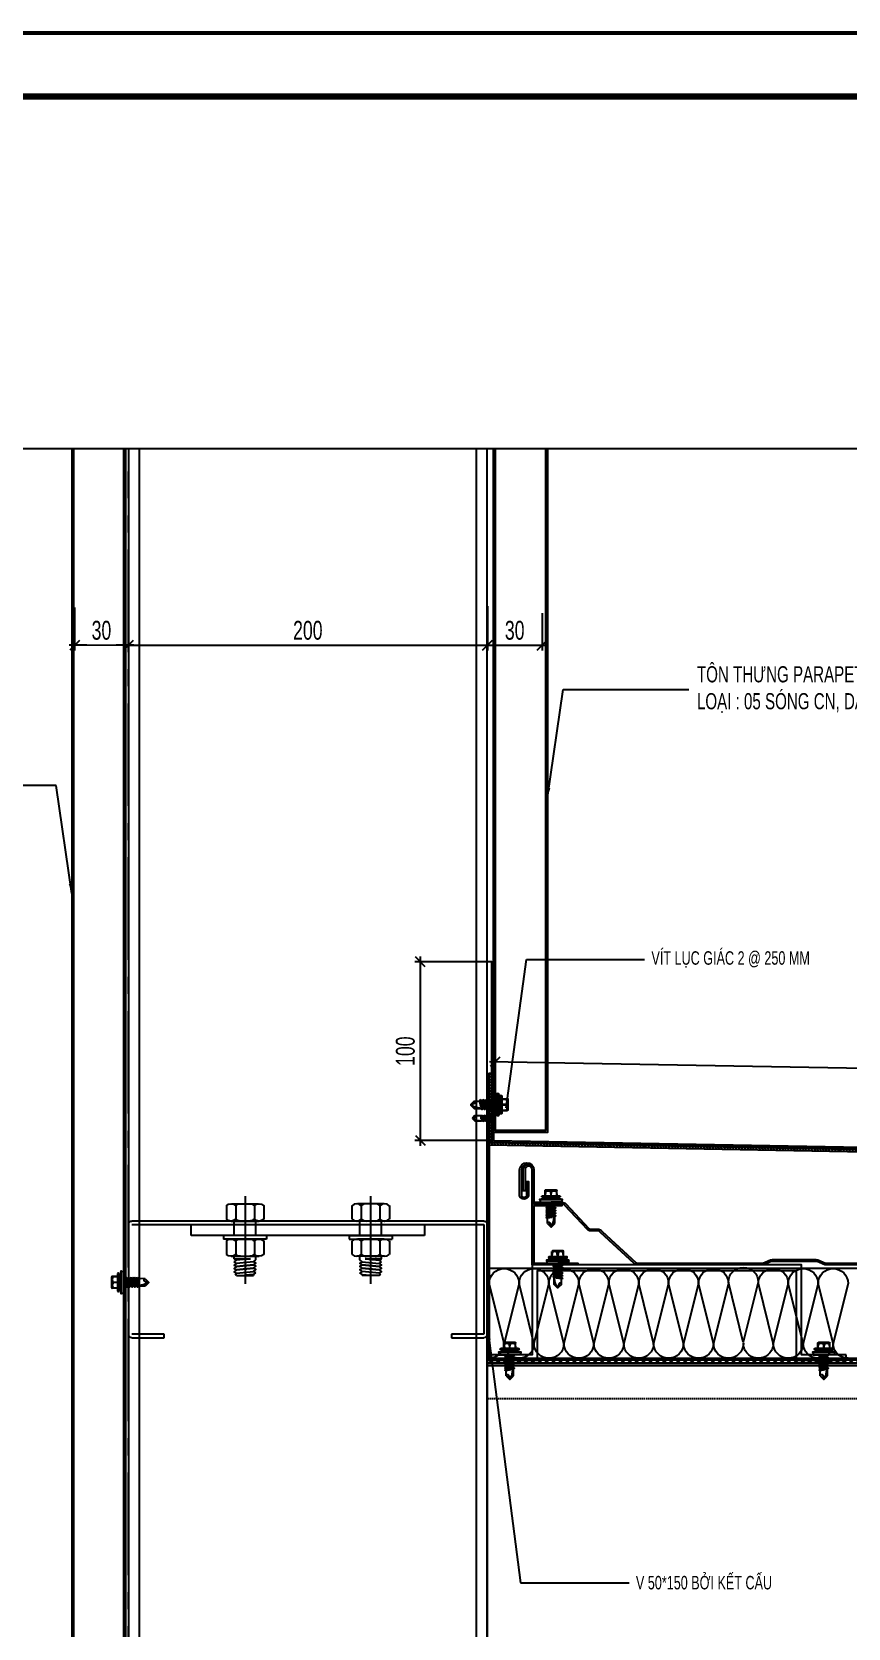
# Model space of a CAD drawing. Header units: inches. Extents: x 340055 to 349452, y -34649 to -30845.
# Drawn here: x 345068 to 345219.5, y -32587.8 to -32291.3 of the extents above; entities that cross this region are included whole.
import ezdxf

# ---------------------------------------------------------------- set-up
doc = ezdxf.new("R2010")
doc.units = ezdxf.units.IN
doc.header["$MEASUREMENT"] = 0
for name, pattern in [('CENTER2', [28.575, 19.05, -3.175, 3.175, -3.175]), ('DASHED2', [9.525, 6.35, -3.175]), ('HIDDEN', [0.375, 0.25, -0.125])]:
    doc.linetypes.add(name, pattern=pattern)
for name, color, linetype in [('251', 251, 'Continuous'), ('3', 3, 'Continuous'), ('5', 5, 'Continuous'), ('8', 8, 'Continuous'), ('flashing', 6, 'Continuous'), ('FLAT BAR', 1, 'Continuous'), ('NET IN', 3, 'Continuous'), ('STRUCTURE', 1, 'Continuous')]:
    doc.layers.add(name, color=color, linetype=linetype)
doc.layers.add('TL-TIILE BLOCK A2$0$TL-TITLE BLOCK 1', color=7, linetype='Continuous', lineweight=50)
doc.styles.add('ST1H', font='vnshxh.shx', dxfattribs={"width": 0.7})
doc.dimstyles.new('3', dxfattribs={"dimtxt": 3.5, "dimasz": 1.8, "dimexe": 1, "dimexo": 0, "dimgap": 1, "dimtad": 1, "dimdec": 0, "dimlfac": 3, "dimzin": 0, "dimdsep": 46, "dimtxsty": 'ST1H', "dimblk": 'OBLIQUE', "dimcen": 1, "dimdle": 1, "dimclrd": 8, "dimclre": 8, "dimclrt": 3, "dimadec": 0, "dimazin": 0, "dimtfac": 1, "dimtdec": 0, "dimtix": 1, "dimtofl": 0, "dimtmove": 1, "dimatfit": 3, "dimfxl": 0, "dimtolj": 1, "dimtzin": 0, "dimlwd": -1, "dimlwe": -1, "dimarcsym": 0})

# ---------------------------------------------------------------- blocks, each defined once
blk = doc.blocks.new('*U71')
at = {"layer": '251'}
h = blk.add_hatch(color=256, dxfattribs=at)
h.paths.add_polyline_path([(-0.0533, -0.0404), (-0.0533, -0.0433, -0.192582), (-0.0476, -0.0289, -0.192582), (-0.0533, -0.0144)])
h.paths.add_polyline_path([(-0.0533, 0.0144, -0.192582), (-0.0476, 0.0289, -0.192582), (-0.0533, 0.0433)])
h = blk.add_hatch(color=256, dxfattribs=at)
h.paths.add_polyline_path([(0.0559, -0.0404), (0.0559, -0.0433, -0.192582), (0.0617, -0.0289, -0.192582), (0.0559, -0.0144)])
h.paths.add_polyline_path([(0.0559, 0.0144, -0.192582), (0.0617, 0.0289, -0.192582), (0.0559, 0.0433)])
at = {"layer": '5', "linetype": 'CENTER2', "ltscale": 0.2}
blk.add_line((-0.0773, 0), (0.1944, 0), dxfattribs=at)
at = {"layer": '8'}
for p, q in [((-0.0476, 0.0578), (-0.0058, 0.0578)), ((0.0444, -0.0664), (0.0444, 0.0664)), ((0.0444, 0.0664), (0.0559, 0.0664)), ((0.0559, -0.0664), (0.0559, 0.0664)), ((0.0617, 0.0578), (0.1034, 0.0578)), ((-0.0533, 0.0404), (-0.0533, -0.0404)), ((-0.0476, 0.0289), (-0.0058, 0.0289)), ((0, 0.0433), (0, -0.0433)), ((0.0444, 0.0333), (0, 0.0333)), ((0.0559, 0.0404), (0.0559, -0.0404)), ((0.0617, 0.0289), (0.1034, 0.0289)), ((0.1092, 0.0433), (0.1092, -0.0433)), ((0.1168, 0.0333), (0.1092, 0.0333)), ((0.1211, 0.0267), (0.1168, 0.0333)), ((0.1168, 0.0333), (0.1168, -0.0167)), ((0.1168, -0.0167), (0.1211, 0.0267)), ((0.1268, 0.0333), (0.1211, 0.0267)), ((0.1311, 0.0267), (0.1268, 0.0333)), ((0.1639, 0.03), (0.1611, 0.0267)), ((0.1691, 0.0267), (0.1639, 0.03)), ((0.1658, -0.0267), (0.1674, 0)), ((0.1691, 0), (0.1674, 0)), ((0.1674, 0), (0.1691, 0)), ((0.1691, 0.0267), (0.1691, -0.0267)), ((-0.0476, -0.0289), (-0.0058, -0.0289)), ((-0.0476, -0.0289), (-0.0058, -0.0289)), ((0.0444, -0.0333), (0, -0.0333)), ((0.0617, -0.0289), (0.1034, -0.0289)), ((0.0617, -0.0289), (0.1034, -0.0289)), ((0.1201, -0.0333), (0.1092, -0.0333)), ((0.1258, -0.0267), (0.1201, -0.0333)), ((0.1601, -0.0333), (0.1558, -0.0267)), ((0.1658, -0.0267), (0.1601, -0.0333)), ((0.1658, -0.0267), (0.1691, -0.0267)), ((-0.0476, -0.0578), (-0.0058, -0.0578)), ((0.0444, -0.0664), (0.0559, -0.0664)), ((0.0617, -0.0578), (0.1034, -0.0578))]:
    blk.add_line(p, q, dxfattribs=at)
for points in [[(0.1358, -0.0267), (0.1301, -0.0333), (0.1258, -0.0267), (0.1311, 0.0267), (0.1368, 0.0333), (0.1411, 0.0267)], [(0.1458, -0.0267), (0.1401, -0.0333), (0.1358, -0.0267), (0.1411, 0.0267), (0.1468, 0.0333), (0.1511, 0.0267)], [(0.1558, -0.0267), (0.1501, -0.0333), (0.1458, -0.0267), (0.1511, 0.0267), (0.1568, 0.0333), (0.1611, 0.0267)]]:
    blk.add_lwpolyline(points, close=True, dxfattribs=at)
for centre, start, end in [((-0.0324, 0.0433), 136.3972, 223.6028), ((-0.0209, 0.0433), 316.3972, 43.6028), ((0.0768, 0.0433), 136.3972, 223.6028), ((0.0883, 0.0433), 316.3972, 43.6028), ((-0.0324, 0.0144), 136.3972, 180), ((-0.0209, 0.0144), 0, 43.6028), ((0.0768, 0.0144), 136.3972, 180), ((0.0883, 0.0144), 0, 43.6028), ((-0.0324, -0.0144), 180, 223.6028), ((-0.0324, -0.0433), 136.3972, 223.6028), ((-0.0209, -0.0144), 316.3972, 0), ((-0.0209, -0.0433), 316.3972, 43.6028), ((0.0768, -0.0144), 180, 223.6028), ((0.0768, -0.0433), 136.3972, 223.6028), ((0.0883, -0.0144), 316.3972, 0), ((0.0883, -0.0433), 316.3972, 43.6028)]:
    blk.add_arc(centre, 0.0209, start, end, dxfattribs=at)
blk = doc.blocks.new('*U72')
at = {"layer": '251'}
h = blk.add_hatch(color=256, dxfattribs=at)
h.paths.add_polyline_path([(-0.0533, -0.0404), (-0.0533, -0.0433, -0.192582), (-0.0476, -0.0289, -0.192582), (-0.0533, -0.0144)])
h.paths.add_polyline_path([(-0.0533, 0.0144, -0.192582), (-0.0476, 0.0289, -0.192582), (-0.0533, 0.0433)])
h = blk.add_hatch(color=256, dxfattribs=at)
h.paths.add_polyline_path([(0.0559, -0.0404), (0.0559, -0.0433, -0.192582), (0.0617, -0.0289, -0.192582), (0.0559, -0.0144)])
h.paths.add_polyline_path([(0.0559, 0.0144, -0.192582), (0.0617, 0.0289, -0.192582), (0.0559, 0.0433)])
at = {"layer": '5', "linetype": 'CENTER2', "ltscale": 0.2}
blk.add_line((-0.0773, 0), (0.1944, 0), dxfattribs=at)
at = {"layer": '8'}
for p, q in [((-0.0476, 0.0578), (-0.0058, 0.0578)), ((0.0444, -0.0664), (0.0444, 0.0664)), ((0.0444, 0.0664), (0.0559, 0.0664)), ((0.0559, -0.0664), (0.0559, 0.0664)), ((0.0617, 0.0578), (0.1034, 0.0578)), ((-0.0533, 0.0404), (-0.0533, -0.0404)), ((-0.0476, 0.0289), (-0.0058, 0.0289)), ((0, 0.0433), (0, -0.0433)), ((0.0444, 0.0333), (0, 0.0333)), ((0.0559, 0.0404), (0.0559, -0.0404)), ((0.0617, 0.0289), (0.1034, 0.0289)), ((0.1092, 0.0433), (0.1092, -0.0433)), ((0.1168, 0.0333), (0.1092, 0.0333)), ((0.1211, 0.0267), (0.1168, 0.0333)), ((0.1168, 0.0333), (0.1168, -0.0167)), ((0.1168, -0.0167), (0.1211, 0.0267)), ((0.1268, 0.0333), (0.1211, 0.0267)), ((0.1311, 0.0267), (0.1268, 0.0333)), ((0.1639, 0.03), (0.1611, 0.0267)), ((0.1691, 0.0267), (0.1639, 0.03)), ((0.1658, -0.0267), (0.1674, 0)), ((0.1691, 0), (0.1674, 0)), ((0.1674, 0), (0.1691, 0)), ((0.1691, 0.0267), (0.1691, -0.0267)), ((-0.0476, -0.0289), (-0.0058, -0.0289)), ((-0.0476, -0.0289), (-0.0058, -0.0289)), ((0.0444, -0.0333), (0, -0.0333)), ((0.0617, -0.0289), (0.1034, -0.0289)), ((0.0617, -0.0289), (0.1034, -0.0289)), ((0.1201, -0.0333), (0.1092, -0.0333)), ((0.1258, -0.0267), (0.1201, -0.0333)), ((0.1601, -0.0333), (0.1558, -0.0267)), ((0.1658, -0.0267), (0.1601, -0.0333)), ((0.1658, -0.0267), (0.1691, -0.0267)), ((-0.0476, -0.0578), (-0.0058, -0.0578)), ((0.0444, -0.0664), (0.0559, -0.0664)), ((0.0617, -0.0578), (0.1034, -0.0578))]:
    blk.add_line(p, q, dxfattribs=at)
for points in [[(0.1358, -0.0267), (0.1301, -0.0333), (0.1258, -0.0267), (0.1311, 0.0267), (0.1368, 0.0333), (0.1411, 0.0267)], [(0.1458, -0.0267), (0.1401, -0.0333), (0.1358, -0.0267), (0.1411, 0.0267), (0.1468, 0.0333), (0.1511, 0.0267)], [(0.1558, -0.0267), (0.1501, -0.0333), (0.1458, -0.0267), (0.1511, 0.0267), (0.1568, 0.0333), (0.1611, 0.0267)]]:
    blk.add_lwpolyline(points, close=True, dxfattribs=at)
for centre, start, end in [((-0.0324, 0.0433), 136.3972, 223.6028), ((-0.0209, 0.0433), 316.3972, 43.6028), ((0.0768, 0.0433), 136.3972, 223.6028), ((0.0883, 0.0433), 316.3972, 43.6028), ((-0.0324, 0.0144), 136.3972, 180), ((-0.0209, 0.0144), 0, 43.6028), ((0.0768, 0.0144), 136.3972, 180), ((0.0883, 0.0144), 0, 43.6028), ((-0.0324, -0.0144), 180, 223.6028), ((-0.0324, -0.0433), 136.3972, 223.6028), ((-0.0209, -0.0144), 316.3972, 0), ((-0.0209, -0.0433), 316.3972, 43.6028), ((0.0768, -0.0144), 180, 223.6028), ((0.0768, -0.0433), 136.3972, 223.6028), ((0.0883, -0.0144), 316.3972, 0), ((0.0883, -0.0433), 316.3972, 43.6028)]:
    blk.add_arc(centre, 0.0209, start, end, dxfattribs=at)
blk = doc.blocks.new('Short_Self_drilling')
at = {"layer": 'STRUCTURE', "color": 1, "linetype": 'Continuous'}
for p, q in [((6.43, 1.74), (-6.43, 1.73)), ((5.14, 3.76), (-5.14, 3.75)), ((-2.57, 2.9), (-5.14, 2.9)), ((-3.43, 3.75), (-3.43, 6.75)), ((3, 7.19), (-3, 7.18)), ((2.57, 2.9), (-2.57, 2.9)), ((-2.14, 2.8), (-2.14, 2.9)), ((6.25, 0), (0, 0)), ((2.15, 2.8), (2.15, 2.9)), ((2.16, -0.5), (2.15, 0.01)), ((5.14, 2.9), (2.57, 2.9)), ((3.43, 3.76), (3.42, 6.76)), ((2.99, -1.17), (-2.7, -0.23)), ((2.99, -2.7), (-2.7, -1.76)), ((2.99, -4.23), (-2.7, -3.28)), ((2.99, -5.75), (-2.7, -4.81)), ((2.99, -7.28), (-2.7, -6.33)), ((-1.91, -7.99), (-2.7, -7.86)), ((-2.14, -1.38), (-2.14, -0.87)), ((-2.14, -2.91), (-2.14, -2.39)), ((-2.14, -4.43), (-2.14, -3.92)), ((-2.13, -5.96), (-2.14, -5.44)), ((-2.14, -12.33), (-2.14, -8.48)), ((-2.13, -7.49), (-2.13, -6.97)), ((3, -8.8), (-1.14, -8.12)), ((2.15, -12.31), (2.15, -9.14)), ((2.16, -2.03), (2.16, -1.51)), ((2.16, -3.55), (2.16, -3.04)), ((2.16, -5.08), (2.16, -4.56)), ((2.16, -6.6), (2.16, -6.09)), ((2.16, -8.13), (2.16, -7.61))]:
    blk.add_line(p, q, dxfattribs=at)
blk.add_lwpolyline([(6.43, 1.31), (6.43, 1.74), (2.14, 2.81), (-2.14, 2.8), (-6.43, 1.73), (-6.43, 1.3)], close=True, dxfattribs=at)
for points in [[(-6.43, 1.3, -0.088869), (-6.25, 0), (0, 0)], [(-0.13, 3.76), (-0.33, 6.23, 0.338878), (-3.14, 6.23), (-3.33, 3.75)], [(3.3, 3.76), (3.1, 6.23, 0.338878), (0.29, 6.23), (0.1, 3.76)], [(-0.08, -14.04), (-1.04, -12.24, -0.148657), (-1.4, -11.2), (-1.95, -7.72, -0.815006), (-1.21, -7.77, 0.150833), (-0.85, -8.68)], [(2.15, -12.31), (0.17, -14.24, -0.333596), (-0.17, -14.24), (-2.14, -12.33)], [(2.15, -12.31), (1.71, -11.7, 0.52242), (0.88, -11.71), (-0.17, -14.24)]]:
    blk.add_lwpolyline(points, format="xyb", dxfattribs=at)
for points in [[(2.99, -1.17), (2.16, -1.51), (-2.14, -0.85), (-2.7, -0.23), (-2.36, 0)], [(2.99, -2.7), (2.16, -3.04), (-2.14, -2.37), (-2.7, -1.76), (-2.14, -1.38), (2.16, -2.03), (2.99, -2.7)], [(2.99, -4.23), (2.16, -4.56), (-2.14, -3.9), (-2.7, -3.28), (-2.14, -2.91), (2.16, -3.55), (2.99, -4.23)], [(2.99, -5.75), (2.16, -6.09), (-2.14, -5.43), (-2.7, -4.81), (-2.14, -4.43), (2.16, -5.08), (2.99, -5.75)], [(2.99, -7.28), (2.16, -7.62), (-2.14, -6.95), (-2.7, -6.33), (-2.13, -5.96), (2.16, -6.6), (2.99, -7.28)], [(-1.82, -8.53), (-2.14, -8.48), (-2.7, -7.86), (-2.13, -7.49), (-1.83, -7.53)], [(-1.26, -7.62), (2.16, -8.13), (3, -8.8)], [(-1.18, 0), (2.16, -0.5), (2.99, -1.17)], [(3, -8.8), (2.16, -9.14), (-0.85, -8.68)]]:
    blk.add_lwpolyline(points, dxfattribs=at)
for centre, radius, start, end in [((-4.99, 3.32), 0.455, 109.79487, 250.26739), ((-3, 6.75), 0.429, 90.03113, 180.03113), ((3, 6.76), 0.429, 0.03113, 90.03113), ((5.07, 3.33), 0.435, 279.72757, 80.33469), ((9.99, 0.17), 3.74, 162.29632, 182.61031)]:
    blk.add_arc(centre, radius, start, end, dxfattribs=at)
blk = doc.blocks.new('A$C67844AE1')
at = {"color": 3, "ltscale": 15}
blk.add_lwpolyline([(0.2363, 0.4669), (0.08, 0.4669, -0.414214), (0.07, 0.4769), (0.07, 0.6571, 1), (0.01, 0.6571), (0.01, 0.5129, 0.564916), (0.0397, 0.5129), (0.0397, 0.5925), (0.0499, 0.5925), (0.0499, 0.5129, -0.737932), (0.0001, 0.5129), (0, 0.6571, -1), (0.08, 0.6571), (0.08, 0.4769), (0.2363, 0.4769, -0.207596), (0.2582, 0.4674), (0.3864, 0.3304, 0.207596), (0.3937, 0.3272), (0.4345, 0.3272, -0.246585), (0.4592, 0.3143), (0.6473, 0.1416, 0.246585), (0.6555, 0.1372), (1.3511, 0.1372, 0.095415), (1.3548, 0.138), (1.3977, 0.1551, -0.095415), (1.4088, 0.1572), (1.6511, 0.1572, -0.095415), (1.6623, 0.1551), (1.7051, 0.138, 0.095415), (1.7088, 0.1372), (2.3661, 0.1372, 0.095415), (2.3698, 0.138), (2.4127, 0.1551, -0.095415), (2.4238, 0.1572), (2.6661, 0.1572, -0.095415), (2.6773, 0.1551), (2.7201, 0.138, 0.095415), (2.7238, 0.1372), (3.4611, 0.1372, 0.095415), (3.4648, 0.138), (3.5077, 0.1551, -0.095415), (3.5188, 0.1572), (3.7611, 0.1572, -0.095415), (3.7723, 0.1551), (3.8151, 0.138, 0.095415), (3.8188, 0.1372), (4.5145, 0.1372, 0.246585), (4.5227, 0.1416), (4.7108, 0.3143, -0.246585), (4.7355, 0.3272), (4.7763, 0.3272, 0.207596), (4.7836, 0.3304), (4.9118, 0.4674, -0.207596), (4.9337, 0.4769), (5.06, 0.4769), (5.06, 0.6572, 1), (5.04, 0.6572), (5.04, 0.5373, 1), (5.0457, 0.5373, -0.067331), (5.0406, 0.5683), (5.0406, 0.6095), (5.05, 0.6095), (5.05, 0.5687, 0.039103), (5.0557, 0.5373, -1), (5.03, 0.5373), (5.03, 0.6572, -1), (5.07, 0.6572), (5.07, 0.4769, -0.414214), (5.06, 0.4669), (4.9337, 0.4669, 0.207596), (4.9191, 0.4606), (4.7909, 0.3236, -0.207596), (4.7763, 0.3172), (4.7355, 0.3172, 0.246585), (4.719, 0.3086), (4.5309, 0.1359, -0.246585), (4.5145, 0.1272), (3.8188, 0.1272, -0.095415), (3.8114, 0.1287), (3.7686, 0.1458, 0.095415), (3.7611, 0.1472), (3.5188, 0.1472, 0.095415), (3.5114, 0.1458), (3.4686, 0.1287, -0.095415), (3.4611, 0.1272), (2.7238, 0.1272, -0.095415), (2.7164, 0.1287), (2.6736, 0.1458, 0.095415), (2.6661, 0.1472), (2.4238, 0.1472, 0.095415), (2.4164, 0.1458), (2.3736, 0.1287, -0.095415), (2.3661, 0.1272), (1.7088, 0.1272, -0.095415), (1.7014, 0.1287), (1.6586, 0.1458, 0.095415), (1.6511, 0.1472), (1.4088, 0.1472, 0.095415), (1.4014, 0.1458), (1.3586, 0.1287, -0.095415), (1.3511, 0.1272), (0.6555, 0.1272, -0.246585), (0.639, 0.1359), (0.4509, 0.3086, 0.246585), (0.4345, 0.3172), (0.3937, 0.3172, -0.207596), (0.3791, 0.3236), (0.2509, 0.4606, 0.207596)], format="xyb", close=True, dxfattribs=at)
at = {"layer": 'FLAT BAR'}
blk.add_lwpolyline([(0.07, 0.6571, 1), (0.03, 0.6571), (0.03, 0.5406), (0.02, 0.5406), (0.02, 0.6571, -1), (0.08, 0.6571), (0.08, 0.4669), (0.2354, 0.4669), (0.2354, 0.4569), (0.08, 0.4569), (0.08, 0.1372), (0.3247, 0.1372), (0.3247, 0.1272), (0.07, 0.1272)], format="xyb", close=True, dxfattribs=at)
at = {"color": 1, "xscale": 0.009599999951805768, "yscale": 0.009599999951805768, "zscale": 0.009599999951805768, "rotation": 359.9688729209767}
blk.add_blockref('Short_Self_drilling', (0.2121, 0.1372), dxfattribs=at)
blk = doc.blocks.new('A$C474F1087')
at = {"color": 9, "ltscale": 0.5}
for points in [[(0, 13.89, -1), (5.56, 13.89), (2.78, 2.78)], [(11.11, 13.89), (8.33, 2.78), (5.56, 13.89, -1)], [(11.11, 13.89, -1), (16.67, 13.89), (13.89, 2.78)], [(16.67, 13.89, -1), (22.22, 13.89), (19.44, 2.78)], [(27.78, 13.89), (25, 2.78), (22.22, 13.89, -1)], [(27.78, 13.89, -1), (33.33, 13.89), (30.56, 2.78)], [(33.33, 13.89, -1), (38.89, 13.89), (36.11, 2.78)], [(44.44, 13.89), (41.67, 2.78), (38.89, 13.89, -1)], [(44.44, 14.11, -1), (49.99, 14.11), (47.21, 2.99)], [(50, 13.89, -1), (55.56, 13.89), (52.78, 2.78)], [(61.11, 13.89), (58.33, 2.78), (55.56, 13.89, -1)], [(61.11, 13.89, -1), (66.67, 13.89), (63.89, 2.78)]]:
    blk.add_lwpolyline(points, format="xyb", close=True, dxfattribs=at)
for points in [[(13.89, 2.78, -1), (8.33, 2.78, -1), (2.78, 2.78, -0.414214), (0, 0, -0.414214)], [(30.56, 2.78, -1), (25, 2.78, -1), (19.44, 2.78, -1), (13.89, 2.78)], [(50, 0, -0.414214), (47.22, 2.78, -1), (41.67, 2.78, -1), (36.11, 2.78, -1), (30.56, 2.78)], [(63.89, 2.78, -1), (58.33, 2.78, -1), (52.78, 2.78, -0.414214), (50, 0, -0.414214)], [(66.67, 0, -0.414214), (63.89, 2.78)]]:
    blk.add_lwpolyline(points, format="xyb", dxfattribs=at)
blk = doc.blocks.new('HFR-1')
at = {"layer": 'STRUCTURE', "color": 1, "linetype": 'Continuous'}
for p, q in [((-5.5, 0), (5.5, 0)), ((-5.2, 0.8), (-3.4, 1.5)), ((5.2, 0.8), (3.4, 1.5)), ((-2.4, -1.2), (-3, -1.6)), ((-3, -1.6), (-2.4, -1.9)), ((-2.4, -1.9), (-3, -2.3)), ((-3, -2.3), (-2.4, -2.6)), ((-2.4, -2.6), (-3, -3)), ((-3, -3), (-2.4, -3.3)), ((-2.4, -3.3), (-3, -3.7)), ((-3, -3.7), (-2.4, -4.1)), ((-2.4, -4.1), (-3, -4.4)), ((-3, -4.4), (-2.4, -4.8)), ((-2.4, -4.8), (-3, -5.1)), ((-3, -5.1), (-2.4, -5.5)), ((-2.4, -5.5), (-3, -5.8)), ((-3, -5.8), (-2.4, -6.2)), ((-2.4, -6.2), (-3, -6.6)), ((-3, -6.6), (-2.4, -6.9)), ((-2.4, -6.9), (-3, -7.3)), ((-3, -7.3), (-2.4, -7.6)), ((-2.4, -7.6), (-3, -8)), ((-3, -8), (-2.4, -8.3)), ((-2.4, -8.3), (-3, -8.7)), ((-3, -8.7), (-2.4, -9)), ((-2.4, -9), (-3, -9.4)), ((-3, -9.4), (-2.4, -9.7)), ((-2.4, -9.7), (-3, -10.1)), ((-3, -10.1), (-2.4, -10.5)), ((-2.4, -10.5), (-3, -10.8)), ((-3, -10.8), (-2.4, -11.2)), ((-2.4, -11.2), (-3, -11.5)), ((-3, -11.5), (-2.4, -11.9)), ((-2.9, -1.6), (2.9, -1.4)), ((-2.9, -2.3), (2.9, -2.1)), ((-2.9, -3), (2.9, -2.8)), ((-2.9, -3.7), (2.9, -3.6)), ((-2.9, -4.4), (2.9, -4.3)), ((-2.9, -5.1), (2.9, -5)), ((-2.9, -5.9), (2.9, -5.7)), ((-2.9, -6.6), (2.9, -6.4)), ((-2.9, -7.3), (2.9, -7.1)), ((-2.9, -8), (2.9, -7.8)), ((-2.9, -8.7), (2.9, -8.5)), ((-2.9, -9.4), (2.9, -9.2)), ((-2.9, -10.1), (1.5, -10)), ((-2.9, -10.8), (1.3, -10.7)), ((-2.9, -11.5), (0.9, -11.4)), ((-2.5, -17.4), (-2.5, -11.8)), ((2.4, -1.1), (-2.4, -1.2)), ((2.4, -1.8), (-2.4, -1.9)), ((-2.4, -1.9), (2.4, -1.8)), ((-2.4, -2.6), (2.4, -2.5)), ((2.4, -2.5), (-2.4, -2.6)), ((-2.4, -3.3), (2.4, -3.2)), ((2.4, -3.2), (-2.4, -3.3)), ((-2.4, -4.1), (2.4, -3.9)), ((2.4, -3.9), (-2.4, -4.1)), ((-2.4, -4.8), (2.4, -4.6)), ((2.4, -4.6), (-2.4, -4.8)), ((-2.4, -5.5), (2.4, -5.3)), ((2.4, -5.3), (-2.4, -5.5)), ((-2.4, -6.2), (2.4, -6)), ((2.4, -6), (-2.4, -6.2)), ((-2.4, -6.9), (2.4, -6.8)), ((2.4, -6.8), (-2.4, -6.9)), ((-2.4, -7.6), (2.4, -7.5)), ((2.4, -7.5), (-2.4, -7.6)), ((-2.4, -8.3), (2.4, -8.2)), ((2.4, -8.2), (-2.4, -8.3)), ((-2.4, -9), (2.4, -8.9)), ((2.4, -8.9), (-2.4, -9)), ((-2.4, -9.7), (2.4, -9.6)), ((2.4, -9.6), (-2.4, -9.7)), ((1.4, -10.3), (-2.4, -10.5)), ((-2.4, -10.5), (1.4, -10.3)), ((-2.4, -11.2), (1.1, -11.1)), ((1.1, -11.1), (-2.4, -11.2)), ((-2.4, -11.9), (0.4, -11.8)), ((1.6, -16.1), (2.3, -10.2)), ((2.2, -10), (2.9, -10)), ((2.2, -11), (2.4, -11)), ((2.4, -11), (2.2, -11)), ((2.2, -11.4), (2.9, -11.4)), ((2.2, -11.7), (2.4, -11.7)), ((2.4, -10.3), (2.3, -10.3)), ((2.3, -10.3), (2.4, -10.3)), ((2.3, -10.7), (2.9, -10.7)), ((2.9, -1.4), (2.4, -1.1)), ((2.4, -1.8), (2.9, -1.4)), ((2.9, -2.1), (2.4, -1.8)), ((2.4, -2.5), (2.9, -2.1)), ((2.9, -2.8), (2.4, -2.5)), ((2.4, -3.2), (2.9, -2.8)), ((2.9, -3.6), (2.4, -3.2)), ((2.4, -3.9), (2.9, -3.6)), ((2.9, -4.3), (2.4, -3.9)), ((2.4, -4.6), (2.9, -4.3)), ((2.9, -5), (2.4, -4.6)), ((2.4, -5.3), (2.9, -5)), ((2.9, -5.7), (2.4, -5.3)), ((2.4, -6), (2.9, -5.7)), ((2.9, -6.4), (2.4, -6)), ((2.4, -6.8), (2.9, -6.4)), ((2.9, -7.1), (2.4, -6.8)), ((2.4, -7.5), (2.9, -7.1)), ((2.9, -7.8), (2.4, -7.5)), ((2.4, -8.2), (2.9, -7.8)), ((2.9, -8.5), (2.4, -8.2)), ((2.4, -8.9), (2.9, -8.5)), ((2.9, -9.2), (2.4, -8.9)), ((2.4, -9.6), (2.9, -9.2)), ((2.9, -10), (2.4, -9.6)), ((2.4, -10.3), (2.9, -10)), ((2.9, -10.7), (2.4, -10.3)), ((2.4, -11), (2.9, -10.7)), ((2.9, -11.4), (2.4, -11)), ((2.4, -11.7), (2.9, -11.4)), ((2.5, -17.4), (2.5, -11.7)), ((-2.5, -17.4), (-2, -16.7)), ((-2.5, -17.4), (-0.2, -19.7)), ((-1, -16.7), (0.2, -19.7)), ((0.1, -19.4), (1.2, -17.3)), ((0.2, -19.7), (2.5, -17.4))]:
    blk.add_line(p, q, dxfattribs=at)
at = {"layer": 'STRUCTURE', "color": 1, "linetype": 'Continuous', "ltscale": 8}
for p in [(-3.4, 1.5), (3.4, 1.5)]:
    blk.add_line(p, (0, 1.5), dxfattribs=at)
at = {"layer": 'STRUCTURE', "color": 1, "linetype": 'DASHED2'}
for p in [(-1.9, 1.5), (1.9, 1.5)]:
    blk.add_line(p, (0, 0), dxfattribs=at)
at = {"layer": 'STRUCTURE', "color": 1, "linetype": 'Continuous', "ltscale": 8}
for centre, start, end in [((-4.7, 0.2), 130.41, 194.8062), ((4.7, 0.2), 345.1938, 49.59)]:
    blk.add_arc(centre, 0.801, start, end, dxfattribs=at)
at = {"layer": 'STRUCTURE', "color": 1, "linetype": 'Continuous'}
for centre, radius, start, end in [((-7.3, -9), 9.14, 58.065, 78.8402), ((5.1, -3.8), 3.83, 84.2039, 134.3621), ((-0.5, -10.1), 1.93, 296.6041, 355.3922), ((1.9, -10.3), 0.444, 15.9762, 172.6971), ((-1.5, -17.1), 0.59, 34.2302, 144.5641), ((0, -19.4), 0.331, 231.6348, 305.4287), ((-0.6, -16), 2.2, 324.0048, 357.8268)]:
    blk.add_arc(centre, radius, start, end, dxfattribs=at)
blk = doc.blocks.new('_Oblique')
at = {"color": 0, "linetype": 'ByBlock', "lineweight": -2}
blk.add_line((-0.5, -0.5), (0.5, 0.5), dxfattribs=at)
blk = doc.blocks.new('*D554')
at = {"color": 8, "linetype": 'Continuous', "transparency": 16777216}
for p, q in [((345085.88, -32397.98), (345085.88, -32406.26)), ((345152.55, -32397.98), (345152.55, -32406.26)), ((345084.88, -32405.26), (345153.55, -32405.26))]:
    blk.add_line(p, q, dxfattribs=at)
at = {"layer": 'Defpoints', "color": 0, "transparency": 16777216}
for p in [(345085.88, -32397.98), (345152.55, -32397.98), (345152.55, -32405.26)]:
    blk.add_point(p, dxfattribs=at)
at = {"color": 8, "transparency": 16777216, "xscale": 1.8, "yscale": 1.8, "zscale": 1.8, "rotation": 180}
blk.add_blockref('_Oblique', (345085.88, -32405.26), dxfattribs=at)
at = {"color": 8, "transparency": 16777216, "xscale": 1.8, "yscale": 1.8, "zscale": 1.8}
blk.add_blockref('_Oblique', (345152.55, -32405.26), dxfattribs=at)
at = {"color": 3, "transparency": 16777216, "insert": (345119.21, -32402.51), "char_height": 3.5, "attachment_point": 5, "style": 'ST1H', "bg_fill": 3, "box_fill_scale": 1.25, "bg_fill_color": 256, "bg_fill_true_color": 13158600, "bg_fill_transparency": 0}
blk.add_mtext('\\A1;200', dxfattribs=at)
blk = doc.blocks.new('*D555')
at = {"color": 8, "linetype": 'Continuous', "transparency": 16777216}
for p, q in [((345152.55, -32397.98), (345152.55, -32406.26)), ((345162.71, -32399.33), (345162.71, -32406.26)), ((345151.55, -32405.26), (345163.71, -32405.26))]:
    blk.add_line(p, q, dxfattribs=at)
at = {"layer": 'Defpoints', "color": 0, "transparency": 16777216}
for p in [(345152.55, -32397.98), (345162.71, -32399.33), (345162.71, -32405.26)]:
    blk.add_point(p, dxfattribs=at)
at = {"color": 8, "transparency": 16777216, "xscale": 1.8, "yscale": 1.8, "zscale": 1.8, "rotation": 180}
blk.add_blockref('_Oblique', (345152.55, -32405.26), dxfattribs=at)
at = {"color": 8, "transparency": 16777216, "xscale": 1.8, "yscale": 1.8, "zscale": 1.8}
blk.add_blockref('_Oblique', (345162.71, -32405.26), dxfattribs=at)
at = {"color": 3, "transparency": 16777216, "insert": (345157.63, -32402.51), "char_height": 3.5, "attachment_point": 5, "style": 'ST1H', "bg_fill": 3, "box_fill_scale": 1.25, "bg_fill_color": 256, "bg_fill_true_color": 13158600, "bg_fill_transparency": 0}
blk.add_mtext('\\A1;30', dxfattribs=at)
blk = doc.blocks.new('*D556')
at = {"color": 8, "linetype": 'Continuous', "transparency": 16777216}
for p, q in [((345075.89, -32398.26), (345075.89, -32406.26)), ((345085.88, -32397.98), (345085.88, -32406.26)), ((345086.88, -32405.26), (345074.89, -32405.26))]:
    blk.add_line(p, q, dxfattribs=at)
at = {"layer": 'Defpoints', "color": 0, "transparency": 16777216}
for p in [(345075.89, -32398.26), (345085.88, -32397.98), (345075.89, -32405.26)]:
    blk.add_point(p, dxfattribs=at)
at = {"color": 8, "transparency": 16777216, "xscale": 1.8, "yscale": 1.8, "zscale": 1.8, "rotation": 180}
blk.add_blockref('_Oblique', (345075.89, -32405.26), dxfattribs=at)
at = {"color": 8, "transparency": 16777216, "xscale": 1.8, "yscale": 1.8, "zscale": 1.8}
blk.add_blockref('_Oblique', (345085.88, -32405.26), dxfattribs=at)
at = {"color": 3, "transparency": 16777216, "insert": (345080.88, -32402.51), "char_height": 3.5, "attachment_point": 5, "style": 'ST1H', "bg_fill": 3, "box_fill_scale": 1.25, "bg_fill_color": 256, "bg_fill_true_color": 13158600, "bg_fill_transparency": 0}
blk.add_mtext('\\A1;30', dxfattribs=at)
blk = doc.blocks.new('*D562')
at = {"color": 8, "linetype": 'Continuous', "transparency": 16777216}
for p, q in [((345153.71, -32497.26), (345154, -32481.66)), ((345343.17, -32486.06), (345152.98, -32482.64)), ((345341.91, -32500.64), (345342.19, -32485.05))]:
    blk.add_line(p, q, dxfattribs=at)
at = {"layer": 'Defpoints', "color": 0, "transparency": 16777216}
for p in [(345153.98, -32482.66), (345153.71, -32497.26), (345341.91, -32500.64)]:
    blk.add_point(p, dxfattribs=at)
at = {"color": 8, "transparency": 16777216, "xscale": 1.8, "yscale": 1.8, "zscale": 1.8}
for p, rotation in [((345153.98, -32482.66), 178.96854142891), ((345342.17, -32486.05), 358.96854142891)]:
    blk.add_blockref('_Oblique', p, dxfattribs=dict(at, rotation=rotation))
at = {"color": 3, "transparency": 16777216, "insert": (345248.13, -32481.6), "char_height": 3.5, "attachment_point": 5, "rotation": 358.9685, "style": 'ST1H', "bg_fill": 3, "box_fill_scale": 1.25, "bg_fill_color": 256, "bg_fill_true_color": 13158600, "bg_fill_transparency": 0}
blk.add_mtext('\\A1;640', dxfattribs=at)
blk = doc.blocks.new('*D563')
at = {"color": 8, "linetype": 'Continuous', "transparency": 16777216}
for p, q in [((345153.38, -32464.08), (345139.08, -32464.08)), ((345140.08, -32463.08), (345140.08, -32498.26)), ((345153.71, -32497.26), (345139.08, -32497.26))]:
    blk.add_line(p, q, dxfattribs=at)
at = {"layer": 'Defpoints', "color": 0, "transparency": 16777216}
for p in [(345153.38, -32464.08), (345140.08, -32497.26), (345153.71, -32497.26)]:
    blk.add_point(p, dxfattribs=at)
at = {"color": 8, "transparency": 16777216, "xscale": 1.8, "yscale": 1.8, "zscale": 1.8}
for p, rotation in [((345140.08, -32464.08), 90), ((345140.08, -32497.26), 270)]:
    blk.add_blockref('_Oblique', p, dxfattribs=dict(at, rotation=rotation))
at = {"color": 3, "transparency": 16777216, "insert": (345137.33, -32480.67), "char_height": 3.5, "attachment_point": 5, "rotation": 90, "style": 'ST1H', "bg_fill": 3, "box_fill_scale": 1.25, "bg_fill_color": 256, "bg_fill_true_color": 13158600, "bg_fill_transparency": 0}
blk.add_mtext('\\A1;100', dxfattribs=at)
blk = doc.blocks.new('kt kien truc 1')
at = {"layer": 'Defpoints', "color": 8}
blk.add_lwpolyline([(0, 0), (594, 0), (594, 420), (0, 420)], close=True, dxfattribs=at)
at = {"layer": 'TL-TIILE BLOCK A2$0$TL-TITLE BLOCK 1', "const_width": 1}
blk.add_lwpolyline([(20, 10), (579, 10), (584, 15), (584, 405), (579, 410), (20, 410), (15, 405), (15, 15)], close=True, dxfattribs=at)

msp = doc.modelspace()

# ---------------------------------------------------------------- hatches: boundary and pattern name
at = {"true_color": 0xfa051e}
h = msp.add_hatch(dxfattribs=at)
h.set_pattern_fill('ANSI31', color=1, scale=3, angle=90, style=0)
h.set_pattern_definition([(135, (21346.6705, 4798.5053), (-0.26516504294, -0.26516504294), [])])
edge = h.paths.add_edge_path()
edge.add_line((345332.5929, -32501.5066), (345152.8811, -32498.1137))
edge.add_line((345152.8811, -32498.1137), (345152.8811, -32484.7804))
edge.add_line((345152.8811, -32484.7804), (345153.3811, -32484.7804))
edge.add_line((345153.3811, -32484.7804), (345153.3811, -32497.6316))
edge.add_line((345153.3811, -32497.6316), (345332.6111, -32501.0069))
edge.add_line((345332.6111, -32501.0069), (345332.6019, -32501.5067))
h = msp.add_hatch(dxfattribs=at)
h.set_pattern_fill('ANSI31', color=1, scale=1.666667, style=0)
h.set_pattern_definition([(45, (-10289774.30998, 1392348.0514), (-0.147313912747, 0.147313912747), [])])
h.paths.add_polyline_path([(345169.2145, -32538.057), (345152.5478, -32538.057), (345152.5478, -32488.057), (345152.8811, -32488.057), (345152.8811, -32537.7236), (345169.2145, -32537.7236)])
at = {"true_color": 0xf2ee0d}
h = msp.add_hatch(dxfattribs=at)
h.set_pattern_fill('ANSI37,_O', color=2, scale=7.272727, angle=-11.415779)
h.set_pattern_definition([(45.00416636, (-245478.504, 33136.0879), (-0.642871089, 0.6427776007), []), (135.00416636, (-245478.504, 33136.0879), (-0.6427776007, -0.642871089), [])])
h.paths.add_polyline_path([(345454.0817, -32538.6208), (345454.0817, -32538.057), (345152.5476, -32538.057), (345152.5476, -32538.6208)])

# ---------------------------------------------------------------- linework, layer by layer
at = {"color": 94, "ltscale": 50}
for p, q in [((345085.8807, -32512.8949), (345085.8807, -32533.2282)), ((345151.8807, -32512.2282), (345086.5474, -32512.2282)), ((345086.5474, -32512.8949), (345151.8807, -32512.8949)), ((345151.8807, -32512.8949), (345151.8807, -32533.2282)), ((345152.5474, -32533.2282), (345152.5474, -32512.8949)), ((345092.5474, -32533.2282), (345086.5474, -32533.2282)), ((345086.5474, -32533.8949), (345092.5474, -32533.8949)), ((345092.5474, -32533.8949), (345092.5474, -32533.2282)), ((345145.8807, -32533.2282), (345145.8807, -32533.8949)), ((345151.8807, -32533.2282), (345145.8807, -32533.2282)), ((345145.8807, -32533.8949), (345151.8807, -32533.8949))]:
    msp.add_line(p, q, dxfattribs=at)
at = {"color": 8}
for points in [[(344884.7438, -32368.7455), (345454.0817, -32368.7455), (345454.0817, -32720.3253), (344884.7438, -32720.3253)], [(345152.6793, -32521.0643), (345152.6793, -32537.731), (345454.0817, -32537.731), (345454.0817, -32521.0643)]]:
    msp.add_lwpolyline(points, close=True, dxfattribs=at)
at = {"color": 1, "true_color": 0xfa051e}
msp.add_lwpolyline([(345332.5929, -32501.5066), (345152.8811, -32498.1137), (345152.8811, -32484.7804), (345153.3811, -32484.7804), (345153.3811, -32497.6316), (345332.6111, -32501.0069), (345332.6019, -32501.5067)], dxfattribs=at)
msp.add_lwpolyline([(345169.2145, -32538.057), (345152.5478, -32538.057), (345152.5478, -32488.057), (345152.8811, -32488.057), (345152.8811, -32537.7236), (345169.2145, -32537.7236)], close=True, dxfattribs=at)
at = {"color": 2, "true_color": 0xf2ee0d}
msp.add_lwpolyline([(345454.0817, -32538.6208), (345454.0817, -32538.057), (345152.5476, -32538.057), (345152.5476, -32538.6208), (345454.0817, -32538.6208)], dxfattribs=at)
at = {"color": 94}
for points in [[(345454.0817, -32538.6208), (345152.5476, -32538.6208), (345152.5476, -32598.6208), (345454.0817, -32598.6208)], [(345454.0817, -32539.1208), (345152.5476, -32539.1208)]]:
    msp.add_lwpolyline(points, dxfattribs=at)
at = {"color": 94, "linetype": 'HIDDEN'}
msp.add_lwpolyline([(345454.0817, -32545.2875), (345152.5476, -32545.2875)], dxfattribs=at)
at = {"color": 94, "ltscale": 50, "extrusion": (0, 0, -1)}
for centre, major_axis, start_param, end_param in [((345086.5474, -32512.8949), (-0.4714, 0.4714), 5.49778714, 7.06858347), ((345151.8807, -32512.8949), (-0.4714, 0.4714), 0.78539816, 2.35619449), ((345086.5474, -32533.2282), (0.4714, 0.4714), 2.35619449, 3.92699082), ((345151.8807, -32533.2282), (0.4714, 0.4714), 0.78539816, 2.35619449)]:
    msp.add_ellipse(centre, major_axis=major_axis, ratio=1, start_param=start_param, end_param=end_param, dxfattribs=at)
at = {"layer": '3'}
for points in [[(345075.3867, -32368.7455), (345075.3867, -32720.3253)], [(345075.72, -32368.7455), (345075.72, -32720.3253)], [(345085.0474, -32695.9216), (345085.0474, -32368.7455)], [(345085.3807, -32695.9216), (345085.3807, -32368.7455)], [(345163.7085, -32368.7455), (345163.7085, -32495.7562), (345153.7145, -32495.7562), (345153.7145, -32368.7455)], [(345163.3752, -32368.7455), (345163.3752, -32495.4228), (345154.0478, -32495.4228), (345154.0478, -32368.7455)]]:
    msp.add_lwpolyline(points, dxfattribs=at)
at = {"layer": '5'}
for p, q in [((345097.5474, -32512.8949), (345140.8807, -32512.8949)), ((345097.5474, -32514.8949), (345097.5474, -32512.8949)), ((345140.8807, -32514.8949), (345097.5474, -32514.8949)), ((345140.8807, -32512.8949), (345140.8807, -32514.8949))]:
    msp.add_line(p, q, dxfattribs=at)
at = {"layer": '8', "color": 2}
for p, q in [((345085.8807, -32368.7455), (345085.8807, -32664.1011)), ((345087.8807, -32368.7455), (345087.8807, -32664.1011)), ((345150.5474, -32664.1011), (345150.5474, -32368.7455)), ((345152.5474, -32664.1011), (345152.5474, -32368.7455))]:
    msp.add_line(p, q, dxfattribs=at)
at = {"layer": 'flashing'}
msp.add_lwpolyline([(345153.3811, -32497.6316), (345153.3811, -32464.0797), (345153.7145, -32464.0797), (345153.7145, -32497.2562), (345341.9113, -32500.6445), (345341.9113, -32510.5383), (345346.8798, -32519.1845), (345346.5513, -32519.3085), (345341.578, -32510.6243), (345341.578, -32500.9588)], close=True, dxfattribs=at)
at = {"layer": 'FLAT BAR', "linetype": 'Continuous'}
msp.add_lwpolyline([(345219.2145, -32537.057), (345210.8811, -32537.057), (345210.8811, -32520.3903), (345160.8811, -32520.3903), (345160.8811, -32537.057), (345152.5478, -32537.057), (345152.5478, -32538.057), (345161.8811, -32538.057), (345161.8811, -32521.3903), (345209.8811, -32521.3903), (345209.8811, -32538.057), (345219.2145, -32538.057)], close=True, dxfattribs=at)

# ---------------------------------------------------------------- block references
at = {"color": 1}
for p, xscale, yscale, zscale, rotation in [((345154.0478, -32490.6204), -0.320000000024784, 0.3199999998323619, 0.3199999999999999, 270.0311275548046), ((345164.3799, -32508.7345), -0.3200000000824856, 0.3199999998323619, 0.32, 0.03112738804631476), ((345085.0474, -32523.6204), 0.320000000024784, 0.320000000024784, 0.320000000024784, 89.96887244519539), ((345156.7145, -32537.057), -0.3200000000824856, 0.3199999998323619, 0.32, 0.03112738804631476), ((345215.0478, -32537.057), -0.3200000000824856, 0.3199999998323619, 0.32, 0.03112738804631476)]:
    msp.add_blockref('Short_Self_drilling', p, dxfattribs=dict(at, xscale=xscale, yscale=yscale, zscale=zscale, rotation=rotation))
at = {"color": 8, "extrusion": (0, 0, -1), "xscale": -0.1989464958197563, "yscale": 0.1989464964717627, "zscale": -0.1989464958197563, "rotation": 90.14618599017622}
msp.add_blockref('HFR-1', (-345153.7145, -32493.1507), dxfattribs=at)
at = {"color": 8, "xscale": 33.33333333395422, "yscale": 33.33333333395422, "zscale": 33.33333333395422}
msp.add_blockref('A$C67844AE1', (345158.5482, -32524.6316), dxfattribs=at)
at = {"color": 8}
msp.add_blockref('A$C474F1087', (345152.8815, -32537.7238), dxfattribs=at)
at = {"layer": '251', "color": 147, "extrusion": (0, 0, -1), "xscale": 59.99999999983629, "yscale": 59.99999999983629, "zscale": -59.99999999997575, "rotation": 269.9999999481226}
msp.add_blockref('*U72', (-345107.5474, -32512.2282), dxfattribs=at)
at = {"layer": '251', "color": 147, "xscale": 59.99999999983629, "yscale": 59.99999999983629, "zscale": 59.99999999983629, "rotation": 269.9999999481226}
msp.add_blockref('*U71', (345130.8807, -32512.2282), dxfattribs=at)

# ---------------------------------------------------------------- leaders
at = {"color": 9}
for points in [[(345163.7085, -32433.5676), (345166.605, -32413.4929), (345191.4771, -32413.4929)], [(345075.367, -32451.39), (345072.4705, -32431.3153), (345047.0982, -32431.3153)], [(345152.6617, -32532.5166), (345158.6942, -32579.4213), (345180.1442, -32579.4213)]]:
    msp.add_leader(points, dimstyle='3', override={"dimgap": 1, "dimtad": 0}, dxfattribs=at)

# ---------------------------------------------------------------- next in the draw order: texts
at = {"layer": '3', "attachment_point": 4, "style": 'ST1H', "bg_fill": 2}
for s, insert, char_height in [('\\A1;t«n TH¦NG parapet: CLEAR COLORBOND, mµu: Xanh d\xad¬ng( Lazurite blue)\\PLo¹i : 05 SãNG CN, dµy: 0.45 mm.', (345191.4771, -32413.4929), 3), ('\\A1;v 50*150 bëi kÕt cÊu', (345180.1442, -32579.4213), 2.5)]:
    msp.add_mtext(s, dxfattribs=dict(at, insert=insert, char_height=char_height))

# ---------------------------------------------------------------- next in the draw order: dimensions: what is measured, and where the dimension line sits
at = {"color": 8}
dim = msp.add_linear_dim(base=(345152.5474, -32405.2593), p1=(345085.8807, -32397.9777), p2=(345152.5474, -32397.9777), dimstyle='3', dxfattribs=at)
dim.commit()
dim.dimension.update_dxf_attribs({"geometry": '*D554', "text_midpoint": (345119.2141, -32402.5093)})
dim = msp.add_aligned_dim(p1=(345341.9113, -32500.6445), p2=(345153.7145, -32497.2562), distance=-14.601, text='640', dimstyle='3', dxfattribs=at)
dim.commit()
dim.dimension.update_dxf_attribs({"geometry": '*D562', "text_midpoint": (345248.1252, -32481.6021)})

# ---------------------------------------------------------------- next in the draw order: dimensions: what is measured, and where the dimension line sits
for base, p1, p2, picture, middle in [((345075.8868, -32405.2593), (345085.8807, -32397.9777), (345075.8868, -32398.2642), '*D556', (345080.8838, -32402.5093)), ((345162.7081, -32405.2593), (345152.5474, -32397.9777), (345162.7081, -32399.3328), '*D555', (345157.6277, -32402.5093))]:
    dim = msp.add_linear_dim(base=base, p1=p1, p2=p2, dimstyle='3', dxfattribs=at)
    dim.commit()
    dim.dimension.update_dxf_attribs({"geometry": picture, "text_midpoint": middle})
dim = msp.add_linear_dim(base=(345140.0818, -32497.2562), p1=(345153.3811, -32464.0797), p2=(345153.7145, -32497.2562), angle=90, dimstyle='3', dxfattribs=at)
dim.commit()
dim.dimension.update_dxf_attribs({"geometry": '*D563', "text_midpoint": (345137.3318, -32480.6679)})

# ---------------------------------------------------------------- next in the draw order: leaders
at = {"color": 9}
msp.add_leader([(345156.0426, -32491.1761), (345159.7978, -32463.6406), (345183.0302, -32463.6406)], dimstyle='3', override={"dimgap": 1, "dimtad": 0}, dxfattribs=at)

# ---------------------------------------------------------------- next in the draw order: linework, layer by layer
at = {"color": 8, "linetype": 'CENTER2'}
msp.add_line((345085.8807, -32692.2925), (345085.8807, -32372.9918), dxfattribs=at)

# ---------------------------------------------------------------- next in the draw order: texts
at = {"layer": '3', "insert": (345183.0302, -32463.6406), "char_height": 2.5, "attachment_point": 4, "style": 'ST1H', "bg_fill": 2}
msp.add_mtext('\\A1;vÝt lôc gi¸c 2 @ 250 mm', dxfattribs=at)

# ---------------------------------------------------------------- next in the draw order: linework, layer by layer
at = {"layer": 'NET IN'}
msp.add_lwpolyline([(344867.3504, -32291.3349), (345556.1302, -32291.3349), (345556.1302, -32777.9354), (344867.3504, -32777.9354)], close=True, dxfattribs=at)

# ---------------------------------------------------------------- next in the draw order: block references
at = {"layer": '3', "xscale": 1.159562065285868, "yscale": 1.159562065285868, "zscale": 1.159562065285868}
msp.add_blockref('kt kien truc 1', (344867.3504, -32778.7665), dxfattribs=at)

doc.saveas('drawing.dxf')
